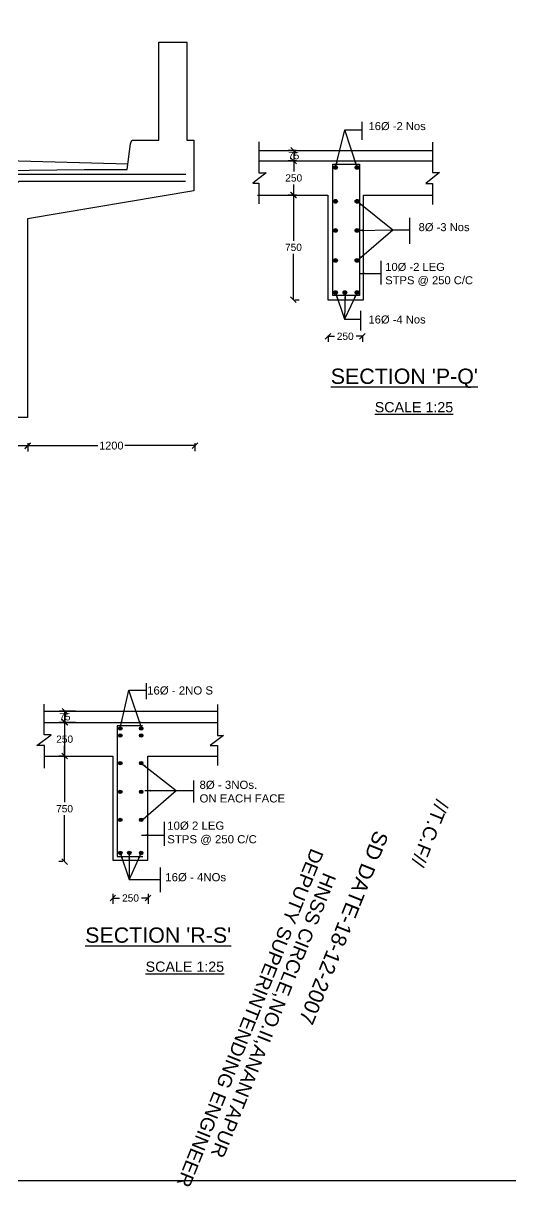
# Model space of a CAD drawing. Header units: inches. Extents: x 20279.4 to 20376.7, y 17527 to 17587.8.
# Drawn here: x 20340.82 to 20356.34, y 17527.04 to 17564.12 of the extents above; entities that cross this region are included whole.
import ezdxf

# ---------------------------------------------------------------- set-up
doc = ezdxf.new("R2010")
doc.units = ezdxf.units.IN
doc.header["$MEASUREMENT"] = 0
for name, color, linetype in [('DIMENSION', 255, 'Continuous'), ('DRAWING', 2, 'Continuous'), ('HATCH', 255, 'Continuous'), ('TEXT', 255, 'Continuous'), ('TXT @ 1', 7, 'Continuous')]:
    doc.layers.add(name, color=color, linetype=linetype)
doc.styles.add('Notes', font='arial.ttf', dxfattribs={"height": 0.1})
doc.styles.get("Standard").update_dxf_attribs({"font": 'arial.ttf'})
doc.dimstyles.get("Standard").update_dxf_attribs({"dimtxt": 0.18, "dimasz": 0.18, "dimexe": 0.18, "dimexo": 0.0625, "dimgap": 0.09, "dimtad": 0, "dimtih": 1, "dimtoh": 1, "dimdec": 4, "dimzin": 0, "dimdsep": 46, "dimtxsty": 'Standard', "dimcen": 0.09, "dimadec": 0, "dimazin": 0, "dimtfac": 1, "dimtdec": 4, "dimtofl": 0, "dimtmove": 0, "dimatfit": 3, "dimfxl": 1, "dimtolj": 1, "dimtzin": 0, "dimarcsym": 0})

# ---------------------------------------------------------------- blocks, each defined once
blk = doc.blocks.new('_Oblique')
at = {"color": 0, "linetype": 'ByBlock', "lineweight": -2}
blk.add_line((-0.5, -0.5), (0.5, 0.5), dxfattribs=at)
blk = doc.blocks.new('*D50')
at = {"layer": 'Defpoints', "color": 0, "transparency": 16777216}
for p in [(20339.637, 17550.793), (20340.955, 17550.793), (20340.955, 17550.646)]:
    blk.add_point(p, dxfattribs=at)
at = {"layer": 'DIMENSION', "color": 0, "lineweight": -2, "transparency": 16777216}
for p, q in [((20339.637, 17550.731), (20339.637, 17550.466)), ((20339.637, 17550.646), (20339.946, 17550.646)), ((20340.955, 17550.646), (20340.645, 17550.646)), ((20340.955, 17550.731), (20340.955, 17550.466))]:
    blk.add_line(p, q, dxfattribs=at)
at = {"layer": 'DIMENSION', "color": 0, "lineweight": -2, "transparency": 16777216, "xscale": 0.18, "yscale": 0.18, "zscale": 0.18, "rotation": 180}
blk.add_blockref('_Oblique', (20339.637, 17550.646), dxfattribs=at)
at = {"layer": 'DIMENSION', "color": 0, "lineweight": -2, "transparency": 16777216, "xscale": 0.18, "yscale": 0.18, "zscale": 0.18}
blk.add_blockref('_Oblique', (20340.955, 17550.646), dxfattribs=at)
at = {"layer": 'DIMENSION', "color": 0, "transparency": 16777216, "insert": (20340.296, 17550.646), "char_height": 0.25, "attachment_point": 5}
blk.add_mtext('\\A1;250', dxfattribs=at)
blk = doc.blocks.new('*D51')
at = {"layer": 'Defpoints', "color": 0, "transparency": 16777216}
for p in [(20340.955, 17550.793), (20346.283, 17550.793), (20346.283, 17550.656)]:
    blk.add_point(p, dxfattribs=at)
at = {"layer": 'DIMENSION', "color": 0, "lineweight": -2, "transparency": 16777216}
for p, q in [((20340.955, 17550.731), (20340.955, 17550.476)), ((20340.955, 17550.656), (20343.186, 17550.656)), ((20346.283, 17550.656), (20344.051, 17550.656)), ((20346.283, 17550.731), (20346.283, 17550.476))]:
    blk.add_line(p, q, dxfattribs=at)
at = {"layer": 'DIMENSION', "color": 0, "lineweight": -2, "transparency": 16777216, "xscale": 0.18, "yscale": 0.18, "zscale": 0.18, "rotation": 180}
blk.add_blockref('_Oblique', (20340.955, 17550.656), dxfattribs=at)
at = {"layer": 'DIMENSION', "color": 0, "lineweight": -2, "transparency": 16777216, "xscale": 0.18, "yscale": 0.18, "zscale": 0.18}
blk.add_blockref('_Oblique', (20346.283, 17550.656), dxfattribs=at)
at = {"layer": 'DIMENSION', "color": 0, "transparency": 16777216, "insert": (20343.619, 17550.656), "char_height": 0.25, "attachment_point": 5}
blk.add_mtext('\\A1;1200', dxfattribs=at)
blk = doc.blocks.new('*D52')
at = {"layer": 'Defpoints', "color": 0, "transparency": 16777216}
for p in [(20349.427, 17559.731), (20349.583, 17560.063), (20349.583, 17559.731)]:
    blk.add_point(p, dxfattribs=at)
at = {"layer": 'DIMENSION', "color": 0, "lineweight": -2, "transparency": 16777216}
for p, q in [((20349.52, 17560.063), (20349.247, 17560.063)), ((20349.52, 17559.731), (20349.247, 17559.731)), ((20349.427, 17560.063), (20349.427, 17559.731))]:
    blk.add_line(p, q, dxfattribs=at)
at = {"layer": 'DIMENSION', "color": 0, "lineweight": -2, "transparency": 16777216, "xscale": 0.18, "yscale": 0.18, "zscale": 0.18}
for p, rotation in [((20349.427, 17560.063), 90), ((20349.427, 17559.731), 270)]:
    blk.add_blockref('_Oblique', p, dxfattribs=dict(at, rotation=rotation))
at = {"layer": 'DIMENSION', "color": 0, "transparency": 16777216, "insert": (20349.427, 17559.897), "char_height": 0.2308, "attachment_point": 5}
blk.add_mtext('\\A1;75', dxfattribs=at)
blk = doc.blocks.new('*D53')
at = {"layer": 'Defpoints', "color": 0, "transparency": 16777216}
for p in [(20349.397, 17558.642), (20349.397, 17555.306), (20349.42, 17555.306)]:
    blk.add_point(p, dxfattribs=at)
at = {"layer": 'DIMENSION', "color": 0, "lineweight": -2, "transparency": 16777216}
for p, q in [((20349.42, 17558.642), (20349.42, 17557.182)), ((20349.46, 17558.642), (20349.6, 17558.642)), ((20349.42, 17555.306), (20349.42, 17556.766)), ((20349.46, 17555.306), (20349.6, 17555.306))]:
    blk.add_line(p, q, dxfattribs=at)
at = {"layer": 'DIMENSION', "color": 0, "lineweight": -2, "transparency": 16777216, "xscale": 0.18, "yscale": 0.18, "zscale": 0.18}
for p, rotation in [((20349.42, 17558.642), 90), ((20349.42, 17555.306), 270)]:
    blk.add_blockref('_Oblique', p, dxfattribs=dict(at, rotation=rotation))
at = {"layer": 'DIMENSION', "color": 0, "transparency": 16777216, "insert": (20349.42, 17556.974), "char_height": 0.2308, "attachment_point": 5}
blk.add_mtext('\\A1;750', dxfattribs=at)
blk = doc.blocks.new('*D54')
at = {"layer": 'Defpoints', "color": 0, "transparency": 16777216}
for p in [(20349.583, 17559.731), (20349.428, 17558.642), (20349.581, 17558.642)]:
    blk.add_point(p, dxfattribs=at)
at = {"layer": 'DIMENSION', "color": 0, "lineweight": -2, "transparency": 16777216}
for p, q in [((20349.52, 17559.731), (20349.248, 17559.731)), ((20349.428, 17559.731), (20349.428, 17559.394)), ((20349.519, 17558.642), (20349.248, 17558.642)), ((20349.428, 17558.642), (20349.428, 17558.979))]:
    blk.add_line(p, q, dxfattribs=at)
at = {"layer": 'DIMENSION', "color": 0, "lineweight": -2, "transparency": 16777216, "xscale": 0.18, "yscale": 0.18, "zscale": 0.18}
for p, rotation in [((20349.428, 17559.731), 90), ((20349.428, 17558.642), 270)]:
    blk.add_blockref('_Oblique', p, dxfattribs=dict(at, rotation=rotation))
at = {"layer": 'DIMENSION', "color": 0, "transparency": 16777216, "insert": (20349.428, 17559.186), "char_height": 0.2308, "attachment_point": 5}
blk.add_mtext('\\A1;250', dxfattribs=at)
blk = doc.blocks.new('*D55')
at = {"layer": 'Defpoints', "color": 0, "transparency": 16777216}
for p in [(20350.521, 17554.231), (20351.615, 17554.231), (20351.615, 17554.14)]:
    blk.add_point(p, dxfattribs=at)
at = {"layer": 'DIMENSION', "color": 0, "lineweight": -2, "transparency": 16777216}
for p, q in [((20350.521, 17554.168), (20350.521, 17553.96)), ((20351.615, 17554.168), (20351.615, 17553.96)), ((20350.521, 17554.14), (20350.722, 17554.14)), ((20351.615, 17554.14), (20351.415, 17554.14))]:
    blk.add_line(p, q, dxfattribs=at)
at = {"layer": 'DIMENSION', "color": 0, "lineweight": -2, "transparency": 16777216, "xscale": 0.18, "yscale": 0.18, "zscale": 0.18, "rotation": 180}
blk.add_blockref('_Oblique', (20350.521, 17554.14), dxfattribs=at)
at = {"layer": 'DIMENSION', "color": 0, "lineweight": -2, "transparency": 16777216, "xscale": 0.18, "yscale": 0.18, "zscale": 0.18}
blk.add_blockref('_Oblique', (20351.615, 17554.14), dxfattribs=at)
at = {"layer": 'DIMENSION', "color": 0, "transparency": 16777216, "insert": (20351.068, 17554.14), "char_height": 0.2308, "attachment_point": 5}
blk.add_mtext('\\A1;250', dxfattribs=at)
blk = doc.blocks.new('*D64')
at = {"layer": 'Defpoints', "color": 0, "transparency": 16777216}
for p in [(20342.538, 17542.192), (20342.14, 17541.837), (20342.538, 17541.837)]:
    blk.add_point(p, dxfattribs=at)
at = {"layer": 'DIMENSION', "color": 0, "lineweight": -2, "transparency": 16777216}
for p, q in [((20342.476, 17542.192), (20341.96, 17542.192)), ((20342.14, 17542.192), (20342.14, 17541.837)), ((20342.476, 17541.837), (20341.96, 17541.837))]:
    blk.add_line(p, q, dxfattribs=at)
at = {"layer": 'DIMENSION', "color": 0, "lineweight": -2, "transparency": 16777216, "xscale": 0.18, "yscale": 0.18, "zscale": 0.18}
for p, rotation in [((20342.14, 17542.192), 90), ((20342.14, 17541.837), 270)]:
    blk.add_blockref('_Oblique', p, dxfattribs=dict(at, rotation=rotation))
at = {"layer": 'DIMENSION', "color": 0, "transparency": 16777216, "insert": (20342.14, 17542.014), "char_height": 0.2308, "attachment_point": 5}
blk.add_mtext('\\A1;75', dxfattribs=at)
blk = doc.blocks.new('*D67')
at = {"layer": 'Defpoints', "color": 0, "transparency": 16777216}
for p in [(20342.132, 17541.837), (20342.132, 17540.766), (20342.132, 17540.766)]:
    blk.add_point(p, dxfattribs=at)
at = {"layer": 'DIMENSION', "color": 0, "lineweight": -2, "transparency": 16777216}
for p, q in [((20342.07, 17541.837), (20341.952, 17541.837)), ((20342.132, 17541.837), (20342.132, 17541.509)), ((20342.132, 17540.766), (20342.132, 17541.094)), ((20342.07, 17540.766), (20341.952, 17540.766))]:
    blk.add_line(p, q, dxfattribs=at)
at = {"layer": 'DIMENSION', "color": 0, "lineweight": -2, "transparency": 16777216, "xscale": 0.18, "yscale": 0.18, "zscale": 0.18}
for p, rotation in [((20342.132, 17541.837), 90), ((20342.132, 17540.766), 270)]:
    blk.add_blockref('_Oblique', p, dxfattribs=dict(at, rotation=rotation))
at = {"layer": 'DIMENSION', "color": 0, "transparency": 16777216, "insert": (20342.132, 17541.301), "char_height": 0.2308, "attachment_point": 5}
blk.add_mtext('\\A1;250', dxfattribs=at)
blk = doc.blocks.new('*D65')
at = {"layer": 'Defpoints', "color": 0, "transparency": 16777216}
for p in [(20343.667, 17536.44), (20344.792, 17536.44), (20344.792, 17536.24)]:
    blk.add_point(p, dxfattribs=at)
at = {"layer": 'DIMENSION', "color": 0, "lineweight": -2, "transparency": 16777216}
for p, q in [((20343.667, 17536.378), (20343.667, 17536.06)), ((20344.792, 17536.378), (20344.792, 17536.06)), ((20343.667, 17536.24), (20343.883, 17536.24)), ((20344.792, 17536.24), (20344.576, 17536.24))]:
    blk.add_line(p, q, dxfattribs=at)
at = {"layer": 'DIMENSION', "color": 0, "lineweight": -2, "transparency": 16777216, "xscale": 0.18, "yscale": 0.18, "zscale": 0.18, "rotation": 180}
blk.add_blockref('_Oblique', (20343.667, 17536.24), dxfattribs=at)
at = {"layer": 'DIMENSION', "color": 0, "lineweight": -2, "transparency": 16777216, "xscale": 0.18, "yscale": 0.18, "zscale": 0.18}
blk.add_blockref('_Oblique', (20344.792, 17536.24), dxfattribs=at)
at = {"layer": 'DIMENSION', "color": 0, "transparency": 16777216, "insert": (20344.23, 17536.24), "char_height": 0.2308, "attachment_point": 5}
blk.add_mtext('\\A1;250', dxfattribs=at)
blk = doc.blocks.new('*D66')
at = {"layer": 'Defpoints', "color": 0, "transparency": 16777216}
for p in [(20342.13, 17540.766), (20342.13, 17540.766), (20342.14, 17537.404)]:
    blk.add_point(p, dxfattribs=at)
at = {"layer": 'DIMENSION', "color": 0, "lineweight": -2, "transparency": 16777216}
for p, q in [((20342.067, 17540.766), (20341.95, 17540.766)), ((20342.13, 17540.766), (20342.13, 17539.293)), ((20342.13, 17537.404), (20342.13, 17538.877)), ((20342.077, 17537.404), (20341.95, 17537.404))]:
    blk.add_line(p, q, dxfattribs=at)
at = {"layer": 'DIMENSION', "color": 0, "lineweight": -2, "transparency": 16777216, "xscale": 0.18, "yscale": 0.18, "zscale": 0.18}
for p, rotation in [((20342.13, 17540.766), 90), ((20342.13, 17537.404), 270)]:
    blk.add_blockref('_Oblique', p, dxfattribs=dict(at, rotation=rotation))
at = {"layer": 'DIMENSION', "color": 0, "transparency": 16777216, "insert": (20342.13, 17539.085), "char_height": 0.2308, "attachment_point": 5}
blk.add_mtext('\\A1;750', dxfattribs=at)

msp = doc.modelspace()

# ---------------------------------------------------------------- hatches: boundary and pattern name
at = {"layer": 'HATCH'}
for points in [[(20350.69813, 17559.52131, 1), (20350.81739, 17559.52131, 1)], [(20351.38379, 17559.52131, 1), (20351.50304, 17559.52131, 1)], [(20350.69813, 17558.44202, 1), (20350.81739, 17558.44202, 1)], [(20351.38379, 17558.44202, 1), (20351.50304, 17558.44202, 1)], [(20350.69813, 17557.51515, 1), (20350.81739, 17557.51515, 1)], [(20351.38379, 17557.51515, 1), (20351.50304, 17557.51515, 1)], [(20350.69813, 17556.55977, 1), (20350.81739, 17556.55977, 1)], [(20351.38379, 17556.55977, 1), (20351.50304, 17556.55977, 1)], [(20350.69813, 17555.53517, 1), (20350.81739, 17555.53517, 1)], [(20350.99898, 17555.53517, 1), (20351.11823, 17555.53517, 1)], [(20351.38379, 17555.53517, 1), (20351.50304, 17555.53517, 1)], [(20343.95933, 17541.64228, 1), (20343.84764, 17541.64228, 1)], [(20344.62365, 17541.64228, 1), (20344.51196, 17541.64228, 1)], [(20343.95933, 17541.41852, 1), (20343.84764, 17541.41852, 1)], [(20344.62365, 17541.41852, 1), (20344.51196, 17541.41852, 1)], [(20343.95933, 17540.53996, 1), (20343.84764, 17540.53996, 1)], [(20344.62365, 17540.53996, 1), (20344.51196, 17540.53996, 1)], [(20343.95933, 17539.6257, 1), (20343.84764, 17539.6257, 1)], [(20344.62365, 17539.6257, 1), (20344.51196, 17539.6257, 1)], [(20343.95933, 17538.73182, 1), (20343.84764, 17538.73182, 1)], [(20344.62365, 17538.73182, 1), (20344.51196, 17538.73182, 1)], [(20343.95933, 17537.67607, 1), (20343.84764, 17537.67607, 1)], [(20344.24628, 17537.67607, 1), (20344.13459, 17537.67607, 1)], [(20344.62365, 17537.67607, 1), (20344.51196, 17537.67607, 1)]]:
    msp.add_hatch(color=256, dxfattribs=at).paths.add_polyline_path(points)

# ---------------------------------------------------------------- linework, layer by layer
at = {"layer": 'DIMENSION'}
for points in [[(20351.60199, 17560.97098), (20351.60199, 17560.40518)], [(20353.11533, 17557.91637), (20353.11533, 17557.08702)], [(20352.20582, 17556.54394), (20352.20582, 17555.79388)], [(20351.5497, 17554.95702), (20351.5497, 17554.33002)], [(20344.72424, 17543.08483), (20344.72424, 17542.57287)], [(20342.13213, 17542.19219), (20342.13213, 17540.76592)], [(20346.23677, 17539.98169), (20346.23677, 17539.28636)], [(20345.30616, 17538.6739), (20345.30616, 17537.90665)], [(20345.17409, 17537.21527), (20345.17409, 17536.42606)], [(20344.19158, 17536.83294), (20345.17926, 17536.83294)]]:
    msp.add_lwpolyline(points, dxfattribs=at)
for centre in [(20350.75776, 17559.52131), (20351.44342, 17559.52131)]:
    msp.add_circle(centre, 0.05963, dxfattribs=at)
at = {"layer": 'DRAWING'}
for points in [[(20376.71507, 17527.22917), (20279.37208, 17527.22917), (20279.37208, 17587.76761), (20376.71507, 17587.76761)], [(20350.67158, 17559.62247), (20351.52535, 17559.62247), (20351.52535, 17555.43907), (20350.67158, 17555.43907), (20350.67158, 17559.62247)]]:
    msp.add_lwpolyline(points, close=True, dxfattribs=at)
msp.add_lwpolyline([(20340.13093, 17559.42948), (20342.75246, 17559.45451), (20344.12575, 17559.45841), (20344.23381, 17560.27562, -0.14882687), (20344.2865, 17560.39143), (20345.13477, 17560.39143), (20345.13477, 17563.50887), (20346.01985, 17563.50887), (20346.01985, 17560.39143), (20346.24137, 17560.39143), (20346.24137, 17558.77343), (20340.94921, 17557.88788), (20340.94921, 17551.55761), (20339.63713, 17551.55761)], format="xyb", dxfattribs=at)
for points in [[(20348.32173, 17560.34301), (20348.32173, 17559.34787), (20348.55527, 17559.34787), (20348.12275, 17559.02434), (20348.32173, 17559.02434), (20348.32173, 17558.36218)], [(20353.84768, 17560.32379), (20353.84768, 17559.36211), (20354.07411, 17559.36211), (20353.63871, 17559.00559), (20353.84768, 17559.00559), (20353.84768, 17558.33606)], [(20325.3581, 17559.60405), (20327.91504, 17559.6932), (20330.92082, 17559.75812), (20332.35132, 17559.78371), (20334.81191, 17559.84259), (20339.88399, 17559.75084), (20344.14966, 17559.6392)], [(20348.32295, 17560.06297), (20353.85498, 17560.06297)], [(20348.32295, 17559.73052), (20353.85498, 17559.73052)], [(20345.98889, 17559.29518), (20339.51987, 17559.29518), (20338.39782, 17559.29518), (20337.30211, 17559.29518), (20335.304, 17559.29518), (20332.22278, 17559.29518), (20331.09832, 17559.29518), (20330.01227, 17559.29518), (20323.53145, 17559.29518)], [(20323.5325, 17559.06529), (20328.85646, 17559.06529), (20332.57534, 17555.33634), (20336.95962, 17555.33634), (20340.6795, 17559.07973), (20345.98036, 17559.07973)], [(20348.2772, 17558.64224), (20350.51685, 17558.64224), (20350.51685, 17555.30571), (20351.64946, 17555.30571), (20351.64946, 17558.64224), (20353.85689, 17558.64224)], [(20341.48551, 17540.38303), (20341.48551, 17541.10517), (20341.24891, 17541.10517), (20341.70441, 17541.43886), (20341.47527, 17541.43886), (20341.47527, 17542.42138)], [(20347.00192, 17542.41263), (20347.00192, 17541.42042), (20347.19072, 17541.42042), (20346.76894, 17541.09737), (20346.99979, 17541.09737), (20346.99979, 17540.46567)], [(20341.47527, 17542.19219), (20347.00192, 17542.19219)], [(20341.47527, 17541.8368), (20347.00192, 17541.8368)], [(20344.61023, 17541.72898), (20343.81021, 17541.72898), (20343.81021, 17537.56619), (20344.61776, 17537.56619)], [(20341.48551, 17540.76592), (20343.66982, 17540.76592), (20343.66982, 17537.44336)], [(20343.66982, 17537.44336), (20344.77685, 17537.44336), (20344.77685, 17540.76592), (20346.99979, 17540.76592)]]:
    msp.add_lwpolyline(points, dxfattribs=at)
for centre, radius in [((20350.75776, 17558.44202), 0.05963), ((20351.44342, 17558.44202), 0.05963), ((20350.75776, 17557.51515), 0.05963), ((20351.44342, 17557.51515), 0.05963), ((20350.75776, 17556.55977), 0.05963), ((20351.44342, 17556.55977), 0.05963), ((20350.75776, 17555.53517), 0.05963), ((20351.05861, 17555.53517), 0.05963), ((20351.44342, 17555.53517), 0.05963), ((20343.90348, 17541.64228), 0.05584), ((20344.5678, 17541.64228), 0.05584), ((20343.90348, 17541.41852), 0.05584), ((20344.5678, 17541.41852), 0.05584), ((20343.90348, 17540.53996), 0.05584), ((20344.5678, 17540.53996), 0.05584), ((20343.90348, 17539.6257), 0.05584), ((20344.5678, 17539.6257), 0.05584), ((20343.90348, 17538.73182), 0.05584), ((20344.5678, 17538.73182), 0.05584), ((20343.90348, 17537.67607), 0.05584), ((20344.19044, 17537.67607), 0.05584), ((20344.5678, 17537.67607), 0.05584)]:
    msp.add_circle(centre, radius, dxfattribs=at)

# ---------------------------------------------------------------- texts
at = {"layer": 'TEXT', "attachment_point": 1}
for s, insert, char_height, width in [('{\\fArial|b0|i0|c0|p32;16Ø }-2 Nos', (20351.81076, 17560.96688), 0.255, 7.3306429), ('{\\fArial|b0|i0|c0|p32;8Ø }-3 Nos', (20353.40515, 17557.74656), 0.255, 7.3306429), ('{\\fArial|b0|i0|c0|p32;10Ø }-2 LEG\\PSTPS @ 250 C/C', (20352.34173, 17556.47935), 0.255, 7.3306429), ('{\\fArial|b0|i0|c0|p32;16Ø }-4 Nos ', (20351.80898, 17554.80371), 0.255, 7.3306429), ("{\\fArial|b0|i0|c0|p32;\\LSECTION 'P-Q'}", (20350.60711, 17553.11196), 0.4876875, 21.0569363), ('{\\fArial|b0|i0|c0|p32;\\LSCALE 1:25}', (20352.00733, 17552.04502), 0.325125, 9.95605), ('{\\fArial|b0|i0|c0|p32;16Ø - 2NO S}', (20344.75861, 17542.9859), 0.2601, 7.96484), ('{\\fArial|b0|i0|c0|p32;8Ø - 3NOs. \\PON EACH FACE}', (20346.42839, 17539.97942), 0.2601, 7.96484), ('{\\fArial|b0|i0|c0|p32;10Ø 2 LEG\\PSTPS @ 250 C/C }', (20345.40016, 17538.6772), 0.2601, 7.96484), ('{\\fArial|b0|i0|c0|p32;16Ø - 4NOs}', (20345.33749, 17537.0346), 0.2601, 7.96484), ("{\\fArial|b0|i0|c0|p32;\\LSECTION 'R-S'}", (20342.78736, 17535.30306), 0.4876875, 21.0569363), ('{\\fArial|b0|i0|c0|p32;\\LSCALE 1:25}', (20344.71167, 17534.21535), 0.325125, 9.95605)]:
    msp.add_mtext(s, dxfattribs=dict(at, insert=insert, char_height=char_height, width=width))
at = {"layer": 'TXT @ 1', "style": 'Notes'}
for s, height, p in [('//T.C.F//', 0.44, (20353.97203, 17539.41551)), ('SD DATE-18-12-2007', 0.48, (20352.01451, 17538.42815)), ('DEPUTY SUPERINTENDING ENGINEER', 0.44, (20349.9825, 17537.85318)), ('HNSS CIRCLE,NO.II,ANANTAPUR', 0.44, (20350.3805, 17537.08158))]:
    msp.add_text(s, height=height, rotation=248.185399, dxfattribs=at).set_placement(p)

# ---------------------------------------------------------------- dimensions: what is measured, and where the dimension line sits
at = {"layer": 'DIMENSION'}
for base, p1, p2, angle, picture, middle, dimtype in [((20349.42684, 17559.73052), (20349.58264, 17560.06297), (20349.58264, 17559.73052), 90, '*D52', (20349.42684, 17559.89675), 160), ((20342.13963, 17541.8368), (20342.53849, 17542.19219), (20342.53849, 17541.8368), 270, '*D64', (20342.13963, 17542.01449), 161)]:
    dim = msp.add_linear_dim(base=base, p1=p1, p2=p2, angle=angle, text='75', dimstyle='Standard', override={"dimtxt": 0.230769, "dimblk1": 'Oblique', "dimblk2": 'Oblique', "dimsah": 1}, dxfattribs=at)
    dim.commit()
    dim.dimension.update_dxf_attribs({"geometry": picture, "text_midpoint": middle, "dimtype": dimtype})
for base, p1, p2, text, picture, middle in [((20349.42809, 17558.64224), (20349.58264, 17559.73052), (20349.58143, 17558.64224), '250', '*D54', (20349.42809, 17559.18638)), ((20349.41967, 17555.30571), (20349.39702, 17558.64224), (20349.39702, 17555.30571), '750', '*D53', (20349.41967, 17556.97398)), ((20342.1297, 17540.76592), (20342.14, 17537.40449), (20342.1297, 17540.76592), '750', '*D66', (20342.1297, 17539.08521))]:
    dim = msp.add_linear_dim(base=base, p1=p1, p2=p2, angle=90, text=text, dimstyle='Standard', override={"dimtxt": 0.230769, "dimblk1": 'Oblique', "dimblk2": 'Oblique', "dimsah": 1}, dxfattribs=at)
    dim.commit()
    dim.dimension.update_dxf_attribs({"geometry": picture, "text_midpoint": middle})
for base, p1, p2, text, override, picture, middle in [((20351.61533, 17554.13987), (20350.52123, 17554.23096), (20351.61533, 17554.23096), '250', {"dimtxt": 0.230769, "dimblk1": 'Oblique', "dimblk2": 'Oblique', "dimsah": 1}, '*D55', (20351.06828, 17554.13987)), ((20340.9546, 17550.64604), (20339.63672, 17550.79319), (20340.9546, 17550.79319), '250', {"dimtxt": 0.25, "dimgap": 0.071429, "dimblk1": 'Oblique', "dimblk2": 'Oblique', "dimsah": 1}, '*D50', (20340.29566, 17550.64604)), ((20346.28267, 17550.65648), (20340.9546, 17550.79319), (20346.28267, 17550.79319), '1200', {"dimtxt": 0.25, "dimgap": 0.071429, "dimblk1": 'Oblique', "dimblk2": 'Oblique', "dimsah": 1}, '*D51', (20343.61864, 17550.65648)), ((20344.79242, 17536.24032), (20343.66708, 17536.44045), (20344.79242, 17536.44045), '250', {"dimtxt": 0.230769, "dimblk1": 'Oblique', "dimblk2": 'Oblique', "dimsah": 1}, '*D65', (20344.22975, 17536.24032))]:
    dim = msp.add_linear_dim(base=base, p1=p1, p2=p2, text=text, dimstyle='Standard', override=override, dxfattribs=at)
    dim.commit()
    dim.dimension.update_dxf_attribs({"geometry": picture, "text_midpoint": middle})
dim = msp.add_aligned_dim(p1=(20342.13213, 17541.8368), p2=(20342.13213, 17540.76592), distance=0, text='250', dimstyle='Standard', override={"dimtxt": 0.230769, "dimblk1": 'Oblique', "dimblk2": 'Oblique', "dimsah": 1}, dxfattribs=at)
dim.commit()
dim.dimension.update_dxf_attribs({"geometry": '*D67', "text_midpoint": (20342.13213, 17541.30136)})

# ---------------------------------------------------------------- leaders
for points in [[(20350.75776, 17559.52131), (20351.05668, 17560.71951), (20351.60199, 17560.71951)], [(20351.44342, 17559.52131), (20351.05668, 17560.71951)], [(20351.44342, 17558.44202), (20352.58042, 17557.5319), (20353.12018, 17557.5319)], [(20351.44342, 17557.51515), (20352.58042, 17557.5319)], [(20351.44342, 17556.55977), (20352.58042, 17557.5319)], [(20351.51012, 17556.14278), (20352.19906, 17556.14278)], [(20350.75776, 17555.53517), (20351.04806, 17554.68228), (20351.55713, 17554.68228)], [(20351.06559, 17555.51591), (20351.04806, 17554.68228)], [(20351.44342, 17555.53517), (20351.04806, 17554.68228)], [(20343.9064, 17541.69106), (20344.17688, 17542.86135), (20344.71443, 17542.86135)], [(20344.5678, 17541.69813), (20344.17688, 17542.86135)], [(20344.5678, 17540.53996), (20345.68616, 17539.66269), (20346.2341, 17539.66269)], [(20344.63589, 17538.75006), (20345.68616, 17539.66269)], [(20344.68814, 17539.66269), (20345.68616, 17539.66269)], [(20344.57619, 17538.24265), (20345.30616, 17538.24265)], [(20343.90348, 17537.67607), (20344.19158, 17536.83294)], [(20344.19044, 17537.67607), (20344.19158, 17536.83294)], [(20344.5678, 17537.67607), (20344.19158, 17536.83294)]]:
    msp.add_leader(points, dimstyle='Standard', override={"dimgap": 0.09, "dimtad": 0}, dxfattribs=at)

doc.saveas('drawing.dxf')
